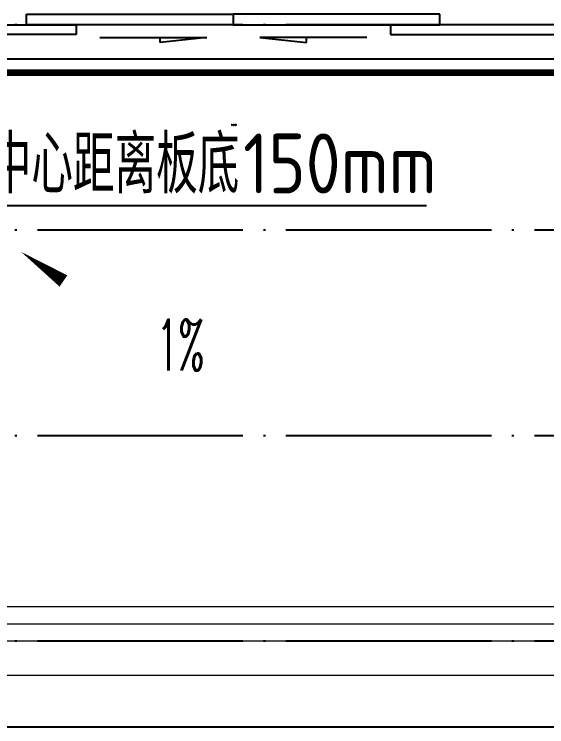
# Model space of a CAD drawing. Extents: x 27938 to 1507990, y 110129 to 923079.
# Drawn here: x 1205624 to 1207179, y 580574 to 582655 of the extents above; entities that cross this region are included whole.
import ezdxf

# ---------------------------------------------------------------- set-up
doc = ezdxf.new("R2010")
doc.units = 0
doc.header["$LTSCALE"] = 1000
doc.header["$MEASUREMENT"] = 0
doc.linetypes.add('DASH', pattern=[0.35, 0.25, -0.1])
doc.linetypes.add('DOTE', pattern=[2.42, 2, -0.2, 0.02, -0.2])
for name, color, linetype in [('----建筑底图', 8, 'Continuous'), ('DIM_不分区给水', 3, 'Continuous'), ('DOTE', 1, 'Continuous'), ('WINDOW', 4, 'Continuous'), ('WINDOW_TEXT', 7, 'Continuous'), ('看线', 251, 'Continuous')]:
    doc.layers.add(name, color=color, linetype=linetype)
doc.layers.add('S-L主梁线', color=4, linetype='DASH', plot=False)
for name, color, linetype, lineweight in [('平面-排水沟', 86, 'Continuous', 15), ('平面-栏杆', 135, 'Continuous', 15), ('平面-看线', 45, 'Continuous', 15)]:
    doc.layers.add(name, color=color, linetype=linetype, lineweight=lineweight)
doc.styles.add('_TCH_DIM', font='SIMPLEX.shx', dxfattribs={"width": 0.7, "bigfont": 'GBCBIG.shx'})
doc.styles.add('_TCH_WINDOW', font='SIMPLEX.shx', dxfattribs={"width": 0.7, "height": 3.5, "bigfont": 'GBCBIG.shx'})
doc.styles.get("Standard").update_dxf_attribs({"font": 'gbenor.shx', "bigfont": 'gbcbig.shx'})

# ---------------------------------------------------------------- blocks, each defined once
blk = doc.blocks.new('$DorLib2D$00000138')
at = {"color": 0, "linetype": 'Continuous'}
for p, q in [((-0.2875, 0), (-0.2875, 0.15378)), ((-0.2875, 0.15378), (0, 0.15378)), ((0, 0.15378), (0, 0)), ((0.2875, 0.15378), (0, 0.15378)), ((0.2875, 0), (0.2875, 0.15378)), ((-0.5, -0.13986), (-0.5, 0)), ((-0.5, 0), (-0.21875, 0)), ((0, 0), (-0.2875, 0)), ((-0.21875, 0), (-0.21875, -0.13986)), ((0, 0), (0.2875, 0)), ((0.21875, 0), (0.21875, -0.13986)), ((0.5, 0), (0.21875, 0)), ((0.5, 0), (0.5, -0.19455)), ((0.5, -0.13986), (0.5, 0)), ((-0.21875, -0.13986), (-0.5, -0.13986)), ((0.21875, -0.13986), (0.5, -0.13986)), ((-0.18567, -0.186), (-0.03702, -0.186)), ((-0.03702, -0.186), (-0.10186, -0.25826)), ((-0.10186, -0.25826), (-0.10186, -0.186)), ((0.18567, -0.186), (0.03702, -0.186)), ((0.03702, -0.186), (0.10186, -0.25826)), ((0.10186, -0.25826), (0.10186, -0.186))]:
    blk.add_line(p, q, dxfattribs=at)
blk = doc.blocks.new('A$C149A4CC3')
at = {"color": 8, "linetype": 'DASH', "ltscale": 0.8, "const_width": 20}
blk.add_lwpolyline([(-22160, -24050.1), (-15840, -24050.1), (-15840, -25250.1), (-15090, -25250.1), (-15090, -25850.1), (-9909, -25850.1), (-9909.9, -25250.1), (-9160, -25250.1), (-9160, -24050.1), (-2840, -24050.1), (-2840, -24650.1), (0, -24650.1)], dxfattribs=at)
at = {"layer": 'DOTE', "color": 169, "linetype": 'DOTE', "ltscale": 0.3}
for p, q in [((25039.9, -23910.1), (-25818.8, -23910.1)), ((25039.9, -24510.1), (-25818.8, -24510.1)), ((25039.9, -25110.1), (-25818.8, -25110.1)), ((25039.9, -25710.1), (-25818.8, -25710.1))]:
    blk.add_line(p, q, dxfattribs=at)
at = {"layer": 'WINDOW', "color": 8}
blk.add_line((-18950, -24010.1), (-21050, -24010.1), dxfattribs=at)
at = {"layer": '平面-排水沟', "color": 8}
blk.add_lwpolyline([(-20264.7, -24817.2, 0, 0, 0), (-20619.8, -24573.4, 0, 40, 0), (-20496.2, -24658.3, 0, 0, 0)], format="xyseb", dxfattribs=at)
at = {"layer": '平面-栏杆', "color": 8}
for points in [[(-16650, -25660.1), (-21300, -25660.1)], [(-16650, -25710.1), (-21300, -25710.1)]]:
    blk.add_lwpolyline(points, dxfattribs=at)
at = {"layer": '平面-看线', "color": 8}
blk.add_lwpolyline([(-16650, -25610.1), (-21300, -25610.1)], dxfattribs=at)
at = {"layer": '平面-看线', "color": 8, "linetype": 'DASH'}
blk.add_lwpolyline([(-16650, -25810.1), (-21300, -25810.1)], dxfattribs=at)
at = {"layer": '看线', "color": 8, "ltscale": 0.5}
blk.add_lwpolyline([(-21300, -25960.1), (-16650, -25960.1)], dxfattribs=at)
at = {"layer": 'WINDOW', "color": 8}
ref = blk.add_blockref('$DorLib2D$00000138', (-20000, -23910.1), dxfattribs=dict(at, xscale=2100, yscale=-200, zscale=2100, rotation=179.9999999989443))
ref.add_attrib('A', 'TLM2123', (-20006.4, -24204.7), dxfattribs={"layer": 'WINDOW_TEXT', "color": 8, "ltscale": 0.5, "height": 4.25, "rotation": 360, "style": '_TCH_WINDOW', "width": 0.494118})
at = {"layer": '平面-排水沟', "color": 7, "style": '_TCH_DIM', "width": 0.494118}
blk.add_text('1%', height=148.75, dxfattribs=at).set_placement((-20223.5, -24919.9))
blk = doc.blocks.new('A$C63B2058D')
at = {"layer": 'S-L主梁线', "color": 0, "linetype": 'DASH', "lineweight": 18}
blk.add_line((-2150, -4799.8), (-7750, -4799.8), dxfattribs=at)
at = {"layer": 'S-L主梁线', "color": 0, "linetype": 'ByBlock', "lineweight": 18}
blk.add_line((-7850, -4999.8), (10150, -4999.8), dxfattribs=at)

msp = doc.modelspace()

# ---------------------------------------------------------------- block references
at = {"layer": '----建筑底图'}
msp.add_blockref('A$C149A4CC3', (1226263.6, 606534.1), dxfattribs=at)

# ---------------------------------------------------------------- next in the draw order: linework, layer by layer
at = {"layer": 'DIM_不分区给水'}
msp.add_line((1205352.9, 582096.5), (1206828.1, 582096.5), dxfattribs=at)

# ---------------------------------------------------------------- next in the draw order: block references
at = {"layer": 'S-L主梁线', "color": 225, "linetype": 'ByBlock', "lineweight": 18}
msp.add_blockref('A$C63B2058D', (1212613.6, 585724), dxfattribs=at)

# ---------------------------------------------------------------- next in the draw order: texts
at = {"layer": 'DIM_不分区给水', "color": 7}
for s, height, p in [('套管中心距离板底', 168.79, (1205309, 582131.5)), ('150mm', 175, (1206292, 582131.5))]:
    msp.add_text(s, height=height, dxfattribs=at).set_placement(p)

doc.saveas('drawing.dxf')
